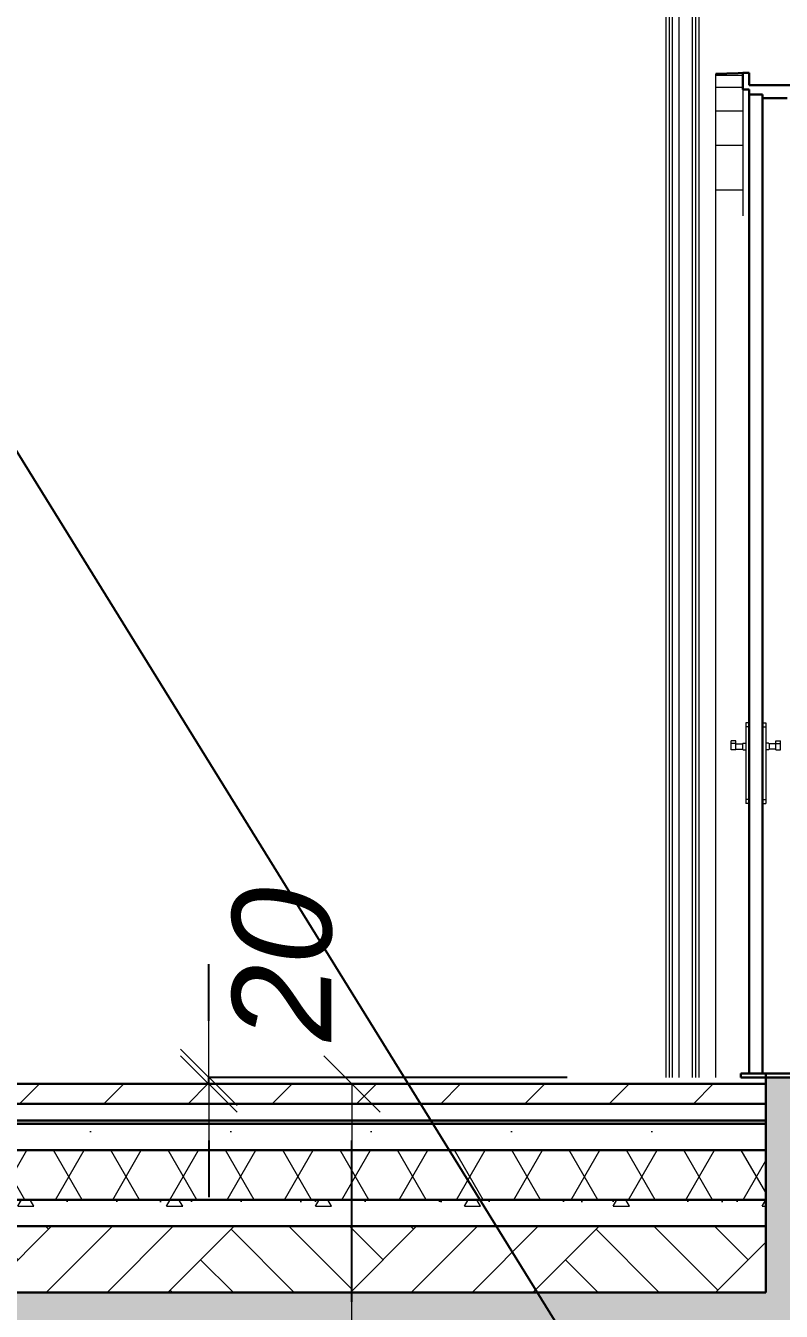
# Model space of a CAD drawing. Header units: millimetres. Extents: x -473555 to 885127, y 4787 to 453528.
# Drawn here: x 264408 to 266691, y 166546 to 170433 of the extents above; entities that cross this region are included whole.
import ezdxf
from ezdxf import colors
from ezdxf.entities.mleader import LeaderData, LeaderLine
from ezdxf.math import Vec2, Vec3

# ---------------------------------------------------------------- set-up
doc = ezdxf.new("R2010")
doc.units = ezdxf.units.MM
for name, color, linetype, lineweight in [('2D - Общий_Ном._пера__2', 8, 'Continuous', 20), ('Интерьер- Перегородка_Ном._пера__1', 7, 'Continuous', 30), ('Интерьер- Перегородка_Ном._пера__93', 9, 'Continuous', 13)]:
    doc.layers.add(name, color=color, linetype=linetype, lineweight=lineweight)
doc.layers.add('ВК_text', color=7, linetype='Continuous')
doc.layers.add('Размеры', color=7, linetype='Continuous')
for name, color, linetype, lineweight, plot in [('Перекрытия_Полы_Ном._пера__1', 7, 'Continuous', 30, False), ('Перекрытия_Полы_Ном._пера__10', 1, 'Continuous', 13, False), ('Перекрытия_Полы_Ном._пера__2', 8, 'Continuous', 20, False), ('Перекрытия_Полы_Ном._пера__91', 255, 'Continuous', 0, False), ('Перекрытия_Полы_Ном._пера__93', 9, 'Continuous', 13, False)]:
    doc.layers.add(name, color=color, linetype=linetype, lineweight=lineweight, plot=plot)
doc.layers.add('Перекрытия_Полы_Ном._пера__45', color=7, linetype='Continuous', lineweight=20, true_color=0x00a4a4, plot=False)
doc.styles.add('ВК_текст_чертеж', font='isocpeur.ttf', dxfattribs={"width": 0.9, "oblique": 15})
doc.styles.add('СГЕНЕРИР_СТИЛЬ_1', font='ariali.ttf')
doc.dimstyles.new('СГЕНЕРИР_СТИЛЬ__16', dxfattribs={"dimtxt": 300, "dimasz": 171, "dimexe": 0.18, "dimexo": 600, "dimgap": 0.09, "dimtad": 1, "dimdec": 0, "dimzin": 0, "dimdsep": 46, "dimtxsty": 'СГЕНЕРИР_СТИЛЬ_1', "dimblk": 'ARROWHEAD_6', "dimblk1": 'ARROWHEAD_6', "dimblk2": 'ARROWHEAD_6', "dimcen": 0.09, "dimclrd": 7, "dimclre": 7, "dimclrt": 7, "dimazin": 0, "dimtfac": 1, "dimtdec": 4, "dimtmove": 0, "dimatfit": 3, "dimfxl": 1, "dimtolj": 1, "dimtzin": 0, "dimarcsym": 0})
doc.dimstyles.new('СГЕНЕРИР_СТИЛЬ__17', dxfattribs={"dimtxt": 300, "dimasz": 171, "dimexe": 0.18, "dimexo": 600, "dimgap": 0.09, "dimtad": 1, "dimdec": 0, "dimzin": 0, "dimdsep": 46, "dimtxsty": 'СГЕНЕРИР_СТИЛЬ_1', "dimblk": 'ARROWHEAD_6', "dimblk1": 'ARROWHEAD_6', "dimblk2": 'ARROWHEAD_6', "dimcen": 0.09, "dimclrd": 7, "dimclre": 7, "dimclrt": 7, "dimazin": 0, "dimtfac": 1, "dimtdec": 4, "dimtmove": 2, "dimatfit": 3, "dimfxl": 1, "dimtolj": 1, "dimtzin": 0, "dimarcsym": 0})
pattern_1 = [(0, (219157.9, 167253.1), (0, 779.423), [48.75, -401.25]), (0, (219382.9, 167642.85), (0, 779.423), [48.75, -401.25]), (60, (219157.9, 167253.1), (-675, 389.711), [48.75, -401.25]), (60, (219607.9, 167253.1), (-675, 389.711), [48.75, -401.25]), (120, (219206.6, 167253.1), (675, 389.711), [48.75, -401.25]), (120, (219656.6, 167253.1), (675, 389.711), [48.75, -401.25]), (0, (219157.86, 167328.14), (0, 150), [0, -150, 0, -225]), (45, (219232.86, 167328.14), (-106.066, 106.066), [0, -112.5, 0, -187.5])]

# ---------------------------------------------------------------- blocks, each defined once
blk = doc.blocks.new('ARROWHEAD_6')
at = {"color": 0, "linetype": 'Continuous', "lineweight": 0}
for p, q in [((-0.5, -0.5), (0.5, 0.5)), ((0, 0), (-1, 0))]:
    blk.add_line(p, q, dxfattribs=at)
blk = doc.blocks.new('*D82')
at = {"layer": 'Defpoints', "color": 0, "linetype": 'Continuous', "transparency": 16777216}
for p in [(261594.7, 167233.1), (265393.6, 167233.1), (266644.2, 166403.1)]:
    blk.add_point(p, dxfattribs=at)
at = {"layer": 'Размеры', "color": 7, "linetype": 'Continuous', "lineweight": -2, "transparency": 16777216}
for p, q in [((262194.7, 167233.1), (265393.7, 167233.1)), ((265393.6, 166574.1), (265393.6, 167062.1)), ((266044.2, 166403.1), (265393.4, 166403.1))]:
    blk.add_line(p, q, dxfattribs=at)
at = {"layer": 'Размеры', "color": 7, "linetype": 'Continuous', "lineweight": -2, "transparency": 16777216, "xscale": 171, "yscale": 171, "zscale": 171}
for p, rotation in [((265393.6, 167233.1), 90), ((265393.6, 166403.1), 270)]:
    blk.add_blockref('ARROWHEAD_6', p, dxfattribs=dict(at, rotation=rotation))
at = {"layer": 'Размеры', "color": 7, "linetype": 'Continuous', "transparency": 16777216, "insert": (265183.6, 166055.1), "char_height": 300, "attachment_point": 5, "rotation": 90, "style": 'СГЕНЕРИР_СТИЛЬ_1'}
blk.add_mtext('\\A1;830', dxfattribs=at)
blk = doc.blocks.new('*D83')
at = {"layer": 'Defpoints', "color": 0, "linetype": 'Continuous', "transparency": 16777216}
for p in [(264960.7, 167253.1), (266644.2, 167253.1), (261594.7, 167233.1)]:
    blk.add_point(p, dxfattribs=at)
at = {"layer": 'Размеры', "color": 7, "linetype": 'Continuous', "lineweight": -2, "transparency": 16777216}
for p, q in [((264960.7, 167424.1), (264960.7, 167595.1)), ((266044.2, 167253.1), (264960.5, 167253.1)), ((264960.7, 167233.1), (264960.7, 167253.1)), ((262194.7, 167233.1), (264960.9, 167233.1)), ((264960.7, 167062.1), (264960.7, 166891.1))]:
    blk.add_line(p, q, dxfattribs=at)
at = {"layer": 'Размеры', "color": 7, "linetype": 'Continuous', "lineweight": -2, "transparency": 16777216, "xscale": 171, "yscale": 171, "zscale": 171}
for p, rotation in [((264960.7, 167253.1), 270), ((264960.7, 167233.1), 90)]:
    blk.add_blockref('ARROWHEAD_6', p, dxfattribs=dict(at, rotation=rotation))
at = {"layer": 'Размеры', "color": 7, "linetype": 'Continuous', "transparency": 16777216, "insert": (265183.6, 167595.1), "char_height": 300, "attachment_point": 5, "rotation": 90, "style": 'СГЕНЕРИР_СТИЛЬ_1'}
blk.add_mtext('\\A1;20', dxfattribs=at)

msp = doc.modelspace()

# ---------------------------------------------------------------- hatches: boundary and pattern name
at = {"layer": '2D - Общий_Ном._пера__2', "linetype": 'Continuous', "lineweight": 0, "true_color": 0x9f9f9f}
for points in [[(266944.2, 167253.1), (266644.2, 167253.1), (266644.2, 162123.1), (266944.2, 162123.1)], [(266644.2, 166403.1), (232644.2, 166403.1), (232644.2, 166603.1), (266644.2, 166603.1)]]:
    msp.add_hatch(color=253, dxfattribs=at).paths.add_polyline_path(points)
at = {"layer": 'Перекрытия_Полы_Ном._пера__10', "linetype": 'Continuous'}
h = msp.add_hatch(dxfattribs=at)
h.set_pattern_fill('КАМЕННЫЕ_БЛОКИ', color=256, style=0, pattern_type=2)
h.set_pattern_definition([(45, (219157.86, 167253.14), (-127.2792, 127.2792), [])])
h.paths.add_polyline_path([(266644.2, 167233.1), (261594.7, 167233.1), (261594.7, 167173.1), (266644.2, 167173.1)])
at = {"layer": 'Перекрытия_Полы_Ном._пера__2', "linetype": 'Continuous'}
msp.add_hatch(color=256, dxfattribs=at).paths.add_polyline_path([(266644.2, 167123.1), (261594.7, 167123.1), (261594.7, 167113.1), (266644.2, 167113.1)])
h = msp.add_hatch(dxfattribs=at)
h.set_pattern_fill('БЕТОН_ЛЁГКИЙ', color=256, style=0, pattern_type=2)
h.set_pattern_definition(pattern_1)
h.paths.add_polyline_path([(266644.2, 167113.1), (261594.7, 167113.1), (261594.7, 167033.1), (266644.2, 167033.1)])
h = msp.add_hatch(dxfattribs=at)
h.set_pattern_fill('БЕТОН_ЛЁГКИЙ', color=256, style=0, pattern_type=2)
h.set_pattern_definition(pattern_1)
h.paths.add_polyline_path([(266644.2, 166883.1), (261594.7, 166883.1), (261594.7, 166803.1), (266644.2, 166803.1)])
at = {"layer": 'Перекрытия_Полы_Ном._пера__45', "linetype": 'Continuous'}
h = msp.add_hatch(dxfattribs=at)
h.set_pattern_fill('ТЕПЛОИЗОЛЯЦИЯ', color=256, style=0, pattern_type=2)
h.set_pattern_definition([(60, (219157.86, 167253.14), (-129.9038, 75), []), (120, (219157.86, 167253.14), (129.9038, 75), [])])
h.paths.add_polyline_path([(266644.2, 167033.1), (261594.7, 167033.1), (261594.7, 166883.1), (266644.2, 166883.1)])
at = {"layer": 'Перекрытия_Полы_Ном._пера__91', "linetype": 'Continuous'}
h = msp.add_hatch(dxfattribs=at)
h.set_pattern_fill('ГРУНТ', color=256, style=0, pattern_type=2)
h.set_pattern_definition([(45, (219157.86, 167253.14), (-275.7716, 275.7716), []), (45, (219065.9, 167345.06), (-551.543, 551.543), []), (45, (218974, 167437), (-551.543, 551.543), []), (135, (218882.09, 167528.91), (91.92388, 91.92388), [390, -390])])
h.paths.add_polyline_path([(266644.2, 166803.1), (261594.7, 166803.1), (261594.7, 166603.1), (266644.2, 166603.1)])

# ---------------------------------------------------------------- linework, layer by layer
at = {"layer": 'Интерьер- Перегородка_Ном._пера__1', "linetype": 'Continuous'}
for p, q in [((266575.2, 170290.1), (266594.2, 170290.1)), ((266575.2, 170240.1), (266575.2, 170290.1)), ((266575.2, 170290.1), (266594.2, 170290.1)), ((266575.2, 170240.1), (266575.2, 170290.1)), ((266594.2, 170253.1), (266594.2, 170290.1)), ((266594.2, 170253.1), (266594.2, 170290.1)), ((266575.2, 170240.1), (266594.2, 170240.1)), ((266575.2, 170240.1), (266594.2, 170240.1)), ((266594.2, 170253.1), (266644.2, 170253.1)), ((266594.2, 170253.1), (266709.2, 170253.1)), ((266594.2, 170253.1), (266644.2, 170253.1)), ((266594.2, 170253.1), (266709.2, 170253.1)), ((266594.2, 170225.1), (266594.2, 170240.1)), ((266594.2, 170225.1), (266594.2, 170240.1)), ((266644.2, 170253.1), (266744.2, 170253.1)), ((266644.2, 170253.1), (266744.2, 170253.1)), ((266594.2, 170120.2), (266594.2, 170225.1)), ((266594.2, 170225.1), (266634.2, 170225.1)), ((266594.2, 170225.1), (266634.2, 170225.1)), ((266594.2, 170120.2), (266594.2, 170225.1)), ((266594.2, 170225.1), (266634.2, 170225.1)), ((266594.2, 170225.1), (266634.2, 170225.1)), ((266634.2, 170120.2), (266634.2, 170225.1)), ((266634.2, 170213.1), (266634.2, 170225.1)), ((266634.2, 170120.2), (266634.2, 170225.1)), ((266634.2, 170213.1), (266634.2, 170225.1)), ((266634.2, 170213.1), (266709.2, 170213.1)), ((266634.2, 170213.1), (266709.2, 170213.1)), ((266594.2, 167465.1), (266594.2, 170120.2)), ((266594.2, 167465.1), (266594.2, 170120.2)), ((266634.2, 167465.1), (266634.2, 170120.2)), ((266634.2, 167465.1), (266634.2, 170120.2)), ((266594.2, 167265.1), (266594.2, 167465.1)), ((266594.2, 167265.1), (266594.2, 167465.1)), ((266634.2, 167265.1), (266634.2, 167465.1)), ((266634.2, 167265.1), (266634.2, 167465.1)), ((266569.2, 167265.1), (267069.2, 167265.1)), ((266569.2, 167253.1), (266569.2, 167265.1)), ((266569.2, 167265.1), (267069.2, 167265.1)), ((266569.2, 167253.1), (266569.2, 167265.1)), ((266569.2, 167253.1), (267069.2, 167253.1)), ((266569.2, 167253.1), (267069.2, 167253.1)), ((266594.2, 167265.1), (266634.2, 167265.1)), ((266594.2, 167265.1), (266634.2, 167265.1)), ((266644.2, 167253.1), (266944.2, 167253.1)), ((266644.2, 167253.1), (266944.2, 167253.1))]:
    msp.add_line(p, q, dxfattribs=at)
at = {"layer": 'Интерьер- Перегородка_Ном._пера__93', "linetype": 'Continuous'}
for p, q in [((266343.1, 167253.1), (266343.1, 173526.6)), ((266343.1, 167253.1), (266343.1, 173526.6)), ((266353.1, 167253.1), (266353.1, 173516.6)), ((266353.1, 167253.1), (266353.1, 173516.6)), ((266362.5, 167253.1), (266362.5, 173417)), ((266362.5, 167253.1), (266362.5, 173417)), ((266382.5, 167253.1), (266382.5, 173417)), ((266382.5, 167253.1), (266382.5, 173417)), ((266422.5, 167253.1), (266422.5, 173242.5)), ((266422.5, 167253.1), (266422.5, 173242.5)), ((266432.5, 167253.1), (266432.5, 173227.5)), ((266432.5, 167253.1), (266432.5, 173227.5)), ((266442.5, 167253.1), (266442.5, 173216.2)), ((266442.5, 167253.1), (266442.5, 173216.2)), ((266575.2, 170240.1), (266575.2, 170234.8)), ((266575.2, 170240.1), (266575.2, 170234.8)), ((266575.2, 170234.8), (266575.2, 170219)), ((266575.2, 170234.8), (266575.2, 170219)), ((266575.2, 170219), (266575.2, 170192.7)), ((266575.2, 170219), (266575.2, 170192.7)), ((266575.2, 170192.7), (266575.2, 170156.2)), ((266575.2, 170192.7), (266575.2, 170156.2)), ((266575.2, 170156.2), (266575.2, 170109.9)), ((266575.2, 170156.2), (266575.2, 170109.9)), ((266575.2, 170109.9), (266575.2, 170054.3)), ((266575.2, 170109.9), (266575.2, 170054.3)), ((266575.2, 170054.3), (266575.2, 169989.7)), ((266575.2, 170054.3), (266575.2, 169989.7)), ((266575.2, 169989.7), (266575.2, 169916.8)), ((266575.2, 169989.7), (266575.2, 169916.8)), ((266575.2, 169916.8), (266575.2, 169857.9)), ((266575.2, 169916.8), (266575.2, 169857.9)), ((266594.1, 169640.1), (266594.1, 169575.9)), ((266594.1, 169640.1), (266594.1, 169575.9)), ((266634.3, 169647.7), (266634.3, 168504.8)), ((266634.3, 169647.7), (266634.3, 168504.8)), ((266594.1, 169535.8), (266594.1, 169471.6)), ((266594.1, 169535.8), (266594.1, 169471.6)), ((266594.1, 169431.5), (266594.1, 169367.3)), ((266594.1, 169431.5), (266594.1, 169367.3)), ((266594.1, 169327.1), (266594.1, 169263)), ((266594.1, 169327.1), (266594.1, 169263)), ((266594.1, 169222.8), (266594.1, 169158.6)), ((266594.1, 169222.8), (266594.1, 169158.6)), ((266594.1, 169118.5), (266594.1, 169054.3)), ((266594.1, 169118.5), (266594.1, 169054.3)), ((266594.1, 169014.2), (266594.1, 168950)), ((266594.1, 169014.2), (266594.1, 168950)), ((266594.1, 168909.9), (266594.1, 168845.7)), ((266594.1, 168909.9), (266594.1, 168845.7)), ((266594.1, 168805.6), (266594.1, 168741.4)), ((266594.1, 168805.6), (266594.1, 168741.4)), ((266594.1, 168701.3), (266594.1, 168637.1)), ((266594.1, 168701.3), (266594.1, 168637.1)), ((266594.1, 168597), (266594.1, 168569)), ((266594.1, 168597), (266594.1, 168569)), ((266594.1, 168569), (266594.1, 168504.8)), ((266594.1, 168569), (266594.1, 168504.8)), ((266594.1, 168440.6), (266594.1, 168504.7)), ((266594.1, 168440.6), (266594.1, 168504.7)), ((266634.3, 168325.1), (266634.3, 168504.7)), ((266634.3, 168325.1), (266634.3, 168504.7)), ((266594.1, 168412.6), (266594.1, 168440.6)), ((266594.1, 168412.6), (266594.1, 168440.6)), ((266594.1, 168325.1), (266594.1, 168372.4)), ((266594.1, 168325.1), (266594.1, 168372.4)), ((266594.2, 168325.1), (266584.2, 168325.1)), ((266584.2, 168325.1), (266584.2, 168320.7)), ((266594.2, 168325.1), (266584.2, 168325.1)), ((266584.2, 168325.1), (266584.2, 168320.7)), ((266584.2, 168320.7), (266584.2, 168313.1)), ((266584.2, 168320.7), (266584.2, 168313.1)), ((266594.2, 168313.1), (266584.2, 168313.1)), ((266584.2, 168313.1), (266584.2, 168093.1)), ((266594.2, 168313.1), (266584.2, 168313.1)), ((266584.2, 168313.1), (266584.2, 168093.1)), ((266634.2, 168325.1), (266644.2, 168325.1)), ((266634.2, 168325.1), (266644.2, 168325.1)), ((266634.2, 168313.1), (266644.2, 168313.1)), ((266634.2, 168313.1), (266644.2, 168313.1)), ((266644.2, 168325.1), (266644.2, 168320.7)), ((266644.2, 168325.1), (266644.2, 168320.7)), ((266644.2, 168320.7), (266644.2, 168313.1)), ((266644.2, 168320.7), (266644.2, 168313.1)), ((266644.2, 168313.1), (266644.2, 168093.1)), ((266644.2, 168313.1), (266644.2, 168093.1)), ((266539.2, 168268.4), (266539.2, 168270.2)), ((266554.2, 168270.2), (266539.2, 168270.2)), ((266539.2, 168268.4), (266539.2, 168270.2)), ((266554.2, 168270.2), (266539.2, 168270.2)), ((266539.2, 168262.9), (266539.2, 168268.4)), ((266539.2, 168262.9), (266539.2, 168268.4)), ((266539.2, 168259.5), (266539.2, 168262.9)), ((266554.2, 168262.9), (266539.2, 168262.9)), ((266539.2, 168259.5), (266539.2, 168262.9)), ((266554.2, 168262.9), (266539.2, 168262.9)), ((266539.2, 168253.5), (266539.2, 168259.5)), ((266539.2, 168253.5), (266539.2, 168259.5)), ((266554.2, 168268.4), (266554.2, 168270.2)), ((266554.2, 168268.4), (266554.2, 168270.2)), ((266554.2, 168262.9), (266554.2, 168268.4)), ((266554.2, 168262.9), (266554.2, 168268.4)), ((266554.2, 168259.5), (266554.2, 168262.9)), ((266554.2, 168259.5), (266554.2, 168262.9)), ((266554.2, 168261.1), (266574.2, 168261.1)), ((266554.2, 168261.1), (266574.2, 168261.1)), ((266554.2, 168253.5), (266554.2, 168259.5)), ((266554.2, 168253.5), (266554.2, 168259.5)), ((266574.2, 168261.1), (266576.2, 168263.1)), ((266574.2, 168261.1), (266576.2, 168263.1)), ((266574.2, 168261.1), (266574.2, 168259.6)), ((266574.2, 168261.1), (266574.2, 168259.6)), ((266574.2, 168259.6), (266574.2, 168255.6)), ((266574.2, 168259.6), (266574.2, 168255.6)), ((266576.2, 168263.1), (266584.2, 168263.1)), ((266576.2, 168263.1), (266584.2, 168263.1)), ((266652.2, 168263.1), (266644.2, 168263.1)), ((266652.2, 168263.1), (266644.2, 168263.1)), ((266654.2, 168261.1), (266652.2, 168263.1)), ((266654.2, 168261.1), (266652.2, 168263.1)), ((266654.2, 168261.1), (266654.2, 168259.6)), ((266674.2, 168261.1), (266654.2, 168261.1)), ((266654.2, 168261.1), (266654.2, 168259.6)), ((266674.2, 168261.1), (266654.2, 168261.1)), ((266654.2, 168259.6), (266654.2, 168255.6)), ((266654.2, 168259.6), (266654.2, 168255.6)), ((266674.2, 168268.4), (266674.2, 168270.2)), ((266674.2, 168270.2), (266689.2, 168270.2)), ((266674.2, 168268.4), (266674.2, 168270.2)), ((266674.2, 168270.2), (266689.2, 168270.2)), ((266674.2, 168262.9), (266674.2, 168268.4)), ((266674.2, 168262.9), (266674.2, 168268.4)), ((266674.2, 168259.5), (266674.2, 168262.9)), ((266674.2, 168262.9), (266689.2, 168262.9)), ((266674.2, 168259.5), (266674.2, 168262.9)), ((266674.2, 168262.9), (266689.2, 168262.9)), ((266674.2, 168253.5), (266674.2, 168259.5)), ((266674.2, 168253.5), (266674.2, 168259.5)), ((266689.2, 168268.4), (266689.2, 168270.2)), ((266689.2, 168268.4), (266689.2, 168270.2)), ((266689.2, 168262.9), (266689.2, 168268.4)), ((266689.2, 168262.9), (266689.2, 168268.4)), ((266689.2, 168259.5), (266689.2, 168262.9)), ((266689.2, 168259.5), (266689.2, 168262.9)), ((266689.2, 168253.5), (266689.2, 168259.5)), ((266689.2, 168253.5), (266689.2, 168259.5)), ((266539.2, 168247.4), (266539.2, 168253.5)), ((266539.2, 168247.4), (266539.2, 168253.5)), ((266539.2, 168243.6), (266539.2, 168247.4)), ((266539.2, 168243.6), (266539.2, 168247.4)), ((266554.2, 168243.6), (266539.2, 168243.6)), ((266554.2, 168243.6), (266539.2, 168243.6)), ((266554.2, 168247.4), (266554.2, 168253.5)), ((266554.2, 168247.4), (266554.2, 168253.5)), ((266554.2, 168243.6), (266554.2, 168247.4)), ((266554.2, 168243.6), (266554.2, 168247.4)), ((266554.2, 168245.1), (266574.2, 168245.1)), ((266554.2, 168245.1), (266574.2, 168245.1)), ((266574.2, 168255.6), (266574.2, 168250.7)), ((266574.2, 168255.6), (266574.2, 168250.7)), ((266574.2, 168250.7), (266574.2, 168246.7)), ((266574.2, 168250.7), (266574.2, 168246.7)), ((266574.2, 168246.7), (266574.2, 168245.1)), ((266574.2, 168246.7), (266574.2, 168245.1)), ((266574.2, 168245.1), (266576.2, 168243.1)), ((266574.2, 168245.1), (266576.2, 168243.1)), ((266576.2, 168243.1), (266584.2, 168243.1)), ((266576.2, 168243.1), (266584.2, 168243.1)), ((266652.2, 168243.1), (266644.2, 168243.1)), ((266652.2, 168243.1), (266644.2, 168243.1)), ((266654.2, 168245.1), (266652.2, 168243.1)), ((266654.2, 168245.1), (266652.2, 168243.1)), ((266654.2, 168255.6), (266654.2, 168250.7)), ((266654.2, 168255.6), (266654.2, 168250.7)), ((266654.2, 168250.7), (266654.2, 168246.7)), ((266654.2, 168250.7), (266654.2, 168246.7)), ((266654.2, 168246.7), (266654.2, 168245.1)), ((266654.2, 168246.7), (266654.2, 168245.1)), ((266674.2, 168245.1), (266654.2, 168245.1)), ((266674.2, 168245.1), (266654.2, 168245.1)), ((266674.2, 168247.4), (266674.2, 168253.5)), ((266674.2, 168247.4), (266674.2, 168253.5)), ((266674.2, 168243.6), (266674.2, 168247.4)), ((266674.2, 168243.6), (266674.2, 168247.4)), ((266674.2, 168243.6), (266689.2, 168243.6)), ((266674.2, 168243.6), (266689.2, 168243.6)), ((266689.2, 168247.4), (266689.2, 168253.5)), ((266689.2, 168247.4), (266689.2, 168253.5)), ((266689.2, 168243.6), (266689.2, 168247.4)), ((266689.2, 168243.6), (266689.2, 168247.4)), ((266594.2, 168093.1), (266584.2, 168093.1)), ((266584.2, 168093.1), (266584.2, 168085.5)), ((266594.2, 168093.1), (266584.2, 168093.1)), ((266584.2, 168093.1), (266584.2, 168085.5)), ((266584.2, 168085.5), (266584.2, 168081.2)), ((266584.2, 168085.5), (266584.2, 168081.2)), ((266594.2, 168081.2), (266584.2, 168081.2)), ((266594.2, 168081.2), (266584.2, 168081.2)), ((266634.2, 168093.1), (266644.2, 168093.1)), ((266634.2, 168093.1), (266644.2, 168093.1)), ((266634.2, 168081.2), (266644.2, 168081.2)), ((266634.2, 168081.2), (266644.2, 168081.2)), ((266634.3, 167361.9), (266634.3, 168081.2)), ((266634.3, 167361.9), (266634.3, 168081.2)), ((266644.2, 168093.1), (266644.2, 168085.5)), ((266644.2, 168093.1), (266644.2, 168085.5)), ((266644.2, 168085.5), (266644.2, 168081.2)), ((266644.2, 168085.5), (266644.2, 168081.2)), ((266594.1, 167995.3), (266594.1, 168059.5)), ((266594.1, 167995.3), (266594.1, 168059.5)), ((266594.1, 167891), (266594.1, 167955.2)), ((266594.1, 167891), (266594.1, 167955.2)), ((266594.1, 167786.7), (266594.1, 167850.9)), ((266594.1, 167786.7), (266594.1, 167850.9)), ((266594.1, 167682.4), (266594.1, 167746.6)), ((266594.1, 167682.4), (266594.1, 167746.6)), ((266594.1, 167578.1), (266594.1, 167642.3)), ((266594.1, 167578.1), (266594.1, 167642.3)), ((266594.1, 167473.8), (266594.1, 167537.9)), ((266594.1, 167473.8), (266594.1, 167537.9)), ((266594.1, 167369.4), (266594.1, 167433.6)), ((266594.1, 167369.4), (266594.1, 167433.6))]:
    msp.add_line(p, q, dxfattribs=at)
at = {"layer": 'Перекрытия_Полы_Ном._пера__1', "linetype": 'Continuous'}
for p, q in [((266493.1, 170287.1), (266594.2, 170290.1)), ((266493.1, 170287.1), (266594.2, 170290.1)), ((266644.2, 166603.1), (266644.2, 167265.1)), ((261594.7, 167233.1), (266644.2, 167233.1)), ((261594.7, 167173.1), (266644.2, 167173.1)), ((261594.7, 167173.1), (266644.2, 167173.1)), ((261594.7, 167123.1), (266644.2, 167123.1)), ((261594.7, 167123.1), (266644.2, 167123.1)), ((261594.7, 167113.1), (266644.2, 167113.1)), ((261594.7, 167113.1), (266644.2, 167113.1)), ((261594.7, 167033.1), (266644.2, 167033.1)), ((261594.7, 167033.1), (266644.2, 167033.1)), ((261594.7, 166883.1), (266644.2, 166883.1)), ((261594.7, 166883.1), (266644.2, 166883.1)), ((261594.7, 166803.1), (266644.2, 166803.1)), ((261594.7, 166803.1), (266644.2, 166803.1)), ((232644.2, 166603.1), (266644.2, 166603.1)), ((261594.7, 166603.1), (266644.2, 166603.1)), ((261594.7, 166603.1), (266644.2, 166603.1))]:
    msp.add_line(p, q, dxfattribs=at)
at = {"layer": 'Перекрытия_Полы_Ном._пера__93', "linetype": 'Continuous'}
for p, q in [((266493.1, 170286.9), (266493.1, 170287.1)), ((266493.1, 170286.9), (266493.1, 170287.1)), ((266493.1, 170282.6), (266493.1, 170286.9)), ((266493.1, 170282.6), (266493.1, 170286.9)), ((266493.1, 170277.8), (266493.1, 170282.6)), ((266575.2, 170282.6), (266493.1, 170282.6)), ((266493.1, 170277.8), (266493.1, 170282.6)), ((266575.2, 170282.6), (266493.1, 170282.6)), ((266493.1, 170258.4), (266493.1, 170277.8)), ((266493.1, 170258.4), (266493.1, 170277.8)), ((266493.1, 170246.2), (266493.1, 170258.4)), ((266493.1, 170246.2), (266493.1, 170258.4)), ((266493.1, 170232), (266493.1, 170246.2)), ((266575.2, 170246.2), (266493.1, 170246.2)), ((266575.2, 170246.2), (266493.1, 170246.2)), ((266493.1, 170232), (266493.1, 170246.2)), ((266575.2, 170246.2), (266493.1, 170246.2)), ((266575.2, 170246.2), (266493.1, 170246.2)), ((266493.1, 170194.2), (266493.1, 170232)), ((266493.1, 170194.2), (266493.1, 170232)), ((266493.1, 170174.6), (266493.1, 170194.2)), ((266493.1, 170174.6), (266493.1, 170194.2)), ((266493.1, 170151.5), (266493.1, 170174.6)), ((266575.2, 170174.6), (266493.1, 170174.6)), ((266493.1, 170151.5), (266493.1, 170174.6)), ((266575.2, 170174.6), (266493.1, 170174.6)), ((266493.1, 170096.4), (266493.1, 170151.5)), ((266493.1, 170096.4), (266493.1, 170151.5)), ((266493.1, 170070), (266493.1, 170096.4)), ((266493.1, 170070), (266493.1, 170096.4)), ((266575.2, 170070), (266493.1, 170070)), ((266493.1, 170038.6), (266493.1, 170070)), ((266575.2, 170070), (266493.1, 170070)), ((266493.1, 170038.6), (266493.1, 170070)), ((266493.1, 169967.9), (266493.1, 170038.6)), ((266493.1, 169967.9), (266493.1, 170038.6)), ((266493.1, 169935.5), (266493.1, 169967.9)), ((266493.1, 169935.5), (266493.1, 169967.9)), ((266493.1, 167253.1), (266493.1, 169935.5)), ((266575.2, 169935.5), (266493.1, 169935.5)), ((266575.2, 169935.5), (266493.1, 169935.5)), ((266493.1, 167253.1), (266493.1, 169935.5)), ((266575.2, 169935.5), (266493.1, 169935.5)), ((266575.2, 169935.5), (266493.1, 169935.5))]:
    msp.add_line(p, q, dxfattribs=at)

# ---------------------------------------------------------------- dimensions: what is measured, and where the dimension line sits
at = {"layer": 'Размеры', "linetype": 'Continuous'}
for base, p1, p2, dimstyle, picture, middle in [((264960.7, 167253.1), (261594.7, 167233.1), (266644.2, 167253.1), 'СГЕНЕРИР_СТИЛЬ__16', '*D83', (265183.6, 167595.1)), ((265393.6, 167233.1), (266644.2, 166403.1), (261594.7, 167233.1), 'СГЕНЕРИР_СТИЛЬ__17', '*D82', (265183.6, 166055.1))]:
    dim = msp.add_linear_dim(base=base, p1=p1, p2=p2, angle=90, dimstyle=dimstyle, dxfattribs=at)
    dim.commit()
    dim.dimension.update_dxf_attribs({"geometry": picture, "text_midpoint": middle, "dimtype": 160, "text_rotation": 90})

# ---------------------------------------------------------------- leaders
at = {"layer": 'ВК_text'}
ml = msp.add_multileader_mtext('Standard', dxfattribs=at)
ml.set_content('Фальшстена', color=256, style='ВК_текст_чертеж')
ml.set_leader_properties()
ml.build(insert=Vec2(0, 0))
ml.multileader.update_dxf_attribs({"arrow_head_size": 400, "scale": 100})
ctx = ml.context
ctx.base_point, ctx.scale, ctx.char_height, ctx.arrow_head_size, ctx.landing_gap_size, ctx.plane_origin = Vec3(259043.5, 171233.2), 100, 400, 400, 200, Vec3(261991.3, 165042.1)
ctx.text_align_type = 2
notes = []
notes.append((ctx, [(1, (1, 1, 0), (263086.7, 171233.2), (-1, 0), 800, [(3, [(266535, 165665.2)], 0, [])])]))
ctx.mtext.insert, ctx.mtext.alignment, ctx.mtext.flow_direction = Vec3(262086.7, 171433.2), 3, 5
for ctx, leaders in notes:
    for number, flags, end, landing, length, lines in leaders:
        leader = LeaderData()
        leader.index, (leader.has_last_leader_line, leader.has_dogleg_vector, leader.attachment_direction) = number, flags
        leader.last_leader_point, leader.dogleg_vector, leader.dogleg_length = Vec3(end), Vec3(landing), length
        for number, points, colour, breaks in lines:
            line = LeaderLine()
            line.index, line.vertices, line.color, line.breaks = number, Vec3.list(points), colors.encode_raw_color(colour), breaks
            leader.lines.append(line)
        ctx.leaders.append(leader)

doc.saveas('drawing.dxf')
